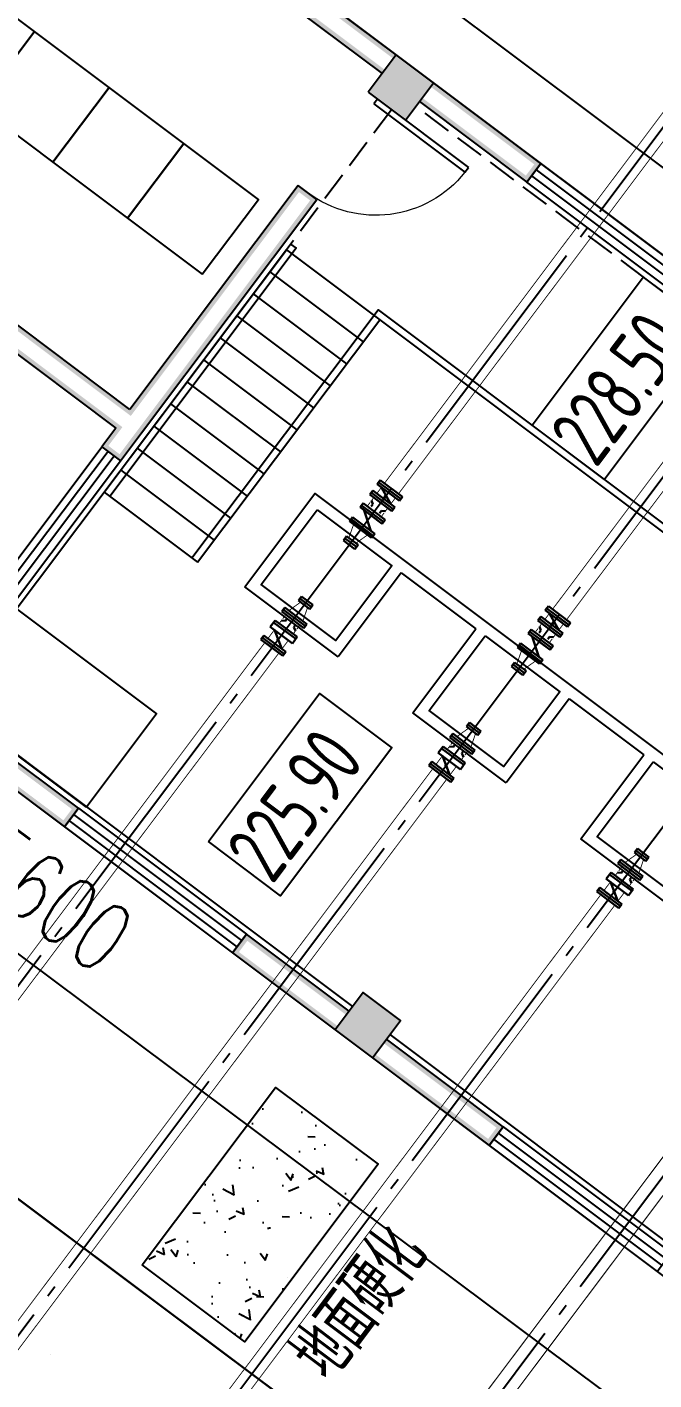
# Model space of a CAD drawing. Header units: millimetres. Extents: x -725 to 2274960, y -506 to 2980382.
# Drawn here: x 560461.42 to 560466.79, y 2885568.65 to 2885580.25 of the extents above; entities that cross this region are included whole.
import ezdxf

# ---------------------------------------------------------------- set-up
doc = ezdxf.new("R2010")
doc.units = ezdxf.units.MM
doc.header["$LTSCALE"] = 1000
for name, pattern in [('DASH', [0.35, 0.25, -0.1]), ('DOTE', [2.42, 2, -0.2, 0.02, -0.2]), ('X4', [1.6, 0, -1.6])]:
    doc.linetypes.add(name, pattern=pattern)
for name, color, linetype in [('assist', 8, 'Continuous'), ('COLUMN', 4, 'Continuous'), ('DMTZ', 8, 'Continuous'), ('DOOR_FIRE', 3, 'Continuous'), ('DOTE', 1, 'DOTE'), ('E_OTHER', 7, 'Continuous'), ('GROUND', 2, 'Continuous'), ('PUB_HATCH', 8, 'Continuous'), ('PUB_WALL', 9, 'Continuous'), ('STAIR', 2, 'Continuous'), ('TWT_DIM', 3, 'Continuous'), ('WALL', 4, 'Continuous'), ('WINDOW', 3, 'Continuous'), ('YHG_文字', 7, 'Continuous'), ('YHG_粗线', 6, 'Continuous'), ('YHJ_剖面_梁板', 4, 'Continuous'), ('YHJ_平面_砖墙', 4, 'Continuous'), ('ZBTZ', 8, 'Continuous')]:
    doc.layers.add(name, color=color, linetype=linetype)
doc.layers.add('管', color=1, linetype='Continuous', lineweight=30)
doc.styles.add('_TCH_DIM_T3', font='SIMPLEX', dxfattribs={"width": 0.705882, "bigfont": 'GBCBIG'})
doc.styles.add('TSSD_Rein', font='tssdeng.shx', dxfattribs={"width": 0.7, "bigfont": 'hztxt.shx'})
doc.dimstyles.new('_TWT_ARCH_M_M&&0', dxfattribs={"dimtxt": 0.595, "dimasz": 0.2, "dimexe": 0.5, "dimexo": 0.6, "dimgap": 0.2525, "dimtad": 1, "dimdec": 0, "dimlfac": 1000, "dimzin": 0, "dimdsep": 46, "dimtxsty": '_TCH_DIM_T3', "dimblk": 'ARCHTICK', "dimcen": 0.09, "dimclrt": 7, "dimazin": 2, "dimtfac": 1, "dimtdec": 0, "dimtix": 1, "dimtmove": 2, "dimatfit": 3, "dimfxl": 75, "dimtolj": 1, "dimtzin": 0, "dimarcsym": 0})

# ---------------------------------------------------------------- blocks, each defined once
blk = doc.blocks.new('gc123')
at = {"flags": 128}
for points in [[(0, 1, 0.3, 0.1, 0.588194), (-1, 1, 0.05, 0.1, 0)], [(1, 2, 0.1, 0.3, 0.253002), (0, 1, 0.15, 0.15, 0)]]:
    blk.add_lwpolyline(points, format="xyseb", dxfattribs=at)
at = {"linetype": 'Continuous', "const_width": 0.3}
blk.add_lwpolyline([(0, 0), (0, 0)], dxfattribs=at)
at = {"linetype": 'Continuous', "const_width": 0.3, "flags": 128}
blk.add_lwpolyline([(0, 1), (0, 0)], dxfattribs=at)
blk = doc.blocks.new('_FZH')
blk.add_lwpolyline([(-0.5, -0.5), (0.5, -0.5), (0.5, 0.5), (-0.5, 0.5)], close=True)
at = {"layer": 'PUB_HATCH'}
blk.add_solid([(-0.5, -0.5), (0.5, -0.5), (-0.5, 0.5), (0.5, 0.5)], dxfattribs=at)
blk = doc.blocks.new('$WINLIB2D$00000001')
at = {"color": 0}
for points in [[(-0.5, 0.5), (-0.5, -0.5)], [(-0.5, 0.5), (0.5, 0.5)], [(0.5, -0.5), (0.5, 0.5)], [(0.5, 0.1667), (-0.5, 0.1667)], [(0.5, -0.1667), (-0.5, -0.1667)], [(-0.5, -0.5), (0.5, -0.5)]]:
    blk.add_lwpolyline(points, dxfattribs=at)
blk = doc.blocks.new('$DorLib2D$00000001')
for p, q in [((0.45, 0.975), (0.5, 0.975)), ((0.45, 0), (0.45, 0.975)), ((0.5, 0), (0.5, 0.975)), ((0.5, 0), (0.45, 0))]:
    blk.add_line(p, q)
at = {"lineweight": 13}
blk.add_arc((0.475, 0), 0.975, 91.4693, 180, dxfattribs=at)
blk = doc.blocks.new('4a56ds456da')
at = {"layer": 'PUB_WALL'}
for points in [[(495047, 17383), (495047, 17423), (493897, 17423), (493937, 17383)], [(495447, 17423), (495047, 17423), (495087, 17383), (495407, 17383)], [(495047, 17423), (495047, 17023), (495087, 17063), (495087, 17383)], [(495447, 17023), (495447, 17423), (495407, 17383), (495407, 17063)], [(495447, 17423), (495447, 17383), (496557, 17383), (496597, 17423)], [(496597, 17223), (496597, 17423), (496557, 17383), (496557, 17263)], [(495047, 17223), (495047, 17263), (493937, 17263), (493897, 17223)], [(495447, 17263), (495447, 17223), (496597, 17223), (496557, 17263)], [(495047, 17023), (495447, 17023), (495407, 17063), (495087, 17063)], [(495247, 16023), (495047, 16023), (495087, 15983), (495207, 15983)], [(495047, 16023), (495047, 13623), (495087, 13583), (495087, 15983)], [(495247, 13523), (495247, 16023), (495207, 15983), (495207, 13523)], [(495047, 13623), (490347, 13623), (490387, 13583), (495087, 13583)], [(490347, 13423), (495047, 13423), (495087, 13463), (490387, 13463)], [(495047, 13423), (495047, 13223), (495087, 13263), (495087, 13463)], [(495247, 13223), (495247, 13523), (495207, 13523), (495207, 13263)], [(495047, 13223), (495247, 13223), (495207, 13263), (495087, 13263)], [(500047, 10823), (499647, 10823), (499687, 10783), (500007, 10783)], [(499647, 10823), (499647, 10423), (499687, 10463), (499687, 10783)], [(500047, 10423), (500047, 10823), (500007, 10783), (500007, 10463)], [(495447, 10623), (495447, 10583), (496707, 10583), (496747, 10623)], [(496747, 10423), (496747, 10623), (496707, 10583), (496707, 10463)], [(499647, 10583), (499647, 10623), (498547, 10623), (498587, 10583)], [(498547, 10623), (498547, 10423), (498587, 10463), (498587, 10583)], [(500047, 10623), (500047, 10583), (501257, 10583), (501297, 10623)], [(501297, 10423), (501297, 10623), (501257, 10583), (501257, 10463)], [(495447, 10463), (495447, 10423), (496747, 10423), (496707, 10463)], [(499647, 10423), (499647, 10463), (498587, 10463), (498547, 10423)], [(499647, 10423), (500047, 10423), (500007, 10463), (499687, 10463)], [(500047, 10463), (500047, 10423), (501297, 10423), (501257, 10463)]]:
    blk.add_hatch(color=256, dxfattribs=at).paths.add_polyline_path(points)
at = {"layer": '管'}
h = blk.add_hatch(color=8, dxfattribs=at)
h.paths.add_polyline_path([(497247, 14336), (497247, 14351, -0.414214), (497261, 14336, -0.114201), (497260, 14329)])
h.paths.add_polyline_path([(497233, 14342, -0.286462), (497247, 14351), (497247, 14336)])
h.paths.add_polyline_path([(497232, 14336, -0.114201), (497233, 14342), (497247, 14336), (497247, 14321, -0.414214)])
for points in [[(497247, 14321), (497247, 14336), (497260, 14329, -0.286462)], [(499047, 14321), (499047, 14336), (499060, 14329, -0.286462)], [(497247, 12823), (497247, 12808), (497233, 12815, -0.286462)], [(499047, 12823), (499047, 12808), (499033, 12815, -0.286462)], [(500847, 12823), (500847, 12808), (500833, 12815, -0.286462)]]:
    blk.add_hatch(color=8, dxfattribs=at).paths.add_polyline_path(points)
h = blk.add_hatch(color=8, dxfattribs=at)
h.paths.add_polyline_path([(499047, 14336), (499047, 14351, -0.414214), (499061, 14336, -0.114201), (499060, 14329)])
h.paths.add_polyline_path([(499033, 14342, -0.286462), (499047, 14351), (499047, 14336)])
h.paths.add_polyline_path([(499032, 14336, -0.114201), (499033, 14342), (499047, 14336), (499047, 14321, -0.414214)])
h = blk.add_hatch(color=8, dxfattribs=at)
h.paths.add_polyline_path([(497247, 12808), (497247, 12793, -0.414214), (497232, 12808, -0.114201), (497233, 12815)])
h.paths.add_polyline_path([(497260, 12801, -0.286462), (497247, 12793), (497247, 12808)])
h.paths.add_polyline_path([(497261, 12808, -0.114201), (497260, 12801), (497247, 12808), (497247, 12823, -0.414214)])
h = blk.add_hatch(color=8, dxfattribs=at)
h.paths.add_polyline_path([(499047, 12808), (499047, 12793, -0.414214), (499032, 12808, -0.114201), (499033, 12815)])
h.paths.add_polyline_path([(499060, 12801, -0.286462), (499047, 12793), (499047, 12808)])
h.paths.add_polyline_path([(499061, 12808, -0.114201), (499060, 12801), (499047, 12808), (499047, 12823, -0.414214)])
h = blk.add_hatch(color=8, dxfattribs=at)
h.paths.add_polyline_path([(500847, 12808), (500847, 12793, -0.414214), (500832, 12808, -0.114201), (500833, 12815)])
h.paths.add_polyline_path([(500860, 12801, -0.286462), (500847, 12793), (500847, 12808)])
h.paths.add_polyline_path([(500861, 12808, -0.114201), (500860, 12801), (500847, 12808), (500847, 12823, -0.414214)])
at = {"color": 8}
for points in [[(492447, 14923), (492447, 15723), (491647, 15723), (491647, 14923)], [(493247, 14923), (493247, 15723), (492447, 15723), (492447, 14923)], [(494047, 14923), (494047, 15723), (493247, 15723), (493247, 14923)], [(494847, 14923), (494847, 15723), (494047, 15723), (494047, 14923)]]:
    blk.add_lwpolyline(points, close=True, dxfattribs=at)
at = {"layer": 'DOTE', "color": 8}
for p, q in [((497247, 17397), (497247, 19271)), ((497247, 4923), (497247, 17423)), ((499047, 4923), (499047, 17423)), ((500847, 4923), (500847, 16562)), ((502647, 4923), (502647, 15910))]:
    blk.add_line(p, q, dxfattribs=at)
at = {"layer": 'GROUND'}
for p, q in [((502047, 18023), (491647, 18023)), ((495047, 17423), (491647, 17423)), ((499647, 17423), (495447, 17423)), ((495447, 10423), (499647, 10423)), ((495447, 10423), (499647, 10423)), ((500047, 10423), (504247, 10423)), ((500047, 10423), (504247, 10423))]:
    blk.add_line(p, q, dxfattribs=at)
at = {"layer": 'STAIR'}
for p, q in [((495297, 12923), (495297, 15523)), ((495297, 15523), (496297, 15523)), ((496297, 12923), (496297, 15523)), ((495297, 15287), (496297, 15287)), ((495297, 15051), (496297, 15051)), ((495297, 14814), (496297, 14814)), ((495297, 14578), (496297, 14578)), ((495297, 14341), (496297, 14341)), ((495297, 14105), (496297, 14105)), ((495297, 13869), (496297, 13869)), ((495297, 13632), (496297, 13632)), ((495297, 13396), (496297, 13396)), ((495297, 13160), (496297, 13160)), ((495297, 12923), (496297, 12923))]:
    blk.add_line(p, q, dxfattribs=at)
at = {"layer": 'WALL'}
for p, q in [((495047, 17423), (493897, 17423)), ((496597, 17423), (495447, 17423)), ((496597, 17223), (496597, 17423)), ((493897, 17223), (495047, 17223)), ((495447, 17223), (496597, 17223)), ((495247, 16023), (495047, 16023)), ((495047, 16023), (495047, 13623)), ((495247, 13523), (495247, 16023)), ((495047, 13623), (490347, 13623)), ((495247, 13223), (495247, 13523)), ((490347, 13423), (495047, 13423)), ((495047, 13423), (495047, 13223)), ((495047, 13223), (495247, 13223)), ((496747, 10623), (495447, 10623)), ((496747, 10423), (496747, 10623)), ((499647, 10623), (498547, 10623)), ((498547, 10623), (498547, 10423)), ((501297, 10623), (500047, 10623)), ((501297, 10423), (501297, 10623)), ((495447, 10423), (496747, 10423)), ((498547, 10423), (499647, 10423)), ((500047, 10423), (501297, 10423))]:
    blk.add_line(p, q, dxfattribs=at)
at = {"layer": 'WALL', "linetype": 'DASH'}
for points in [[(499647, 17173), (495447, 17173)], [(495297, 17023), (495297, 15523)]]:
    blk.add_lwpolyline(points, dxfattribs=at)
at = {"layer": 'WALL'}
for points in [[(495297, 15523), (504397, 15523)], [(500347, 13997), (501347, 13997)], [(500347, 12997), (500347, 13897)], [(501347, 13897), (501347, 12997), (500347, 12997)], [(497747, 12997), (496747, 12997)], [(499547, 12997), (498547, 12997)], [(495447, 10673), (499647, 10673)], [(500047, 10673), (504247, 10673)]]:
    blk.add_lwpolyline(points, dxfattribs=at)
blk.add_lwpolyline([(496797, 10673), (495297, 10673), (495297, 11673), (496797, 11673)], close=True, dxfattribs=at)
at = {"layer": 'YHG_粗线'}
for points in [[(495297, 15583), (495357, 15583), (495357, 12923)], [(496237, 12923), (496237, 15583), (500872, 15583)]]:
    blk.add_lwpolyline(points, dxfattribs=at)
at = {"layer": 'YHJ_剖面_梁板'}
for points in [[(496747, 12997), (496747, 13997), (497747, 13997)], [(497747, 13997), (498547, 13997)], [(498547, 13997), (499547, 13997)], [(499547, 13997), (500347, 13997)], [(497747, 13897), (498547, 13897)], [(497747, 13897), (497747, 12997)], [(498547, 12997), (498547, 13897)], [(499547, 13897), (500347, 13897)], [(499547, 13897), (499547, 12997)]]:
    blk.add_lwpolyline(points, dxfattribs=at)
for points in [[(496847, 13897), (497647, 13897), (497647, 13097), (496847, 13097)], [(498647, 13897), (499447, 13897), (499447, 13097), (498647, 13097)], [(500447, 13897), (501247, 13897), (501247, 13097), (500447, 13097)]]:
    blk.add_lwpolyline(points, close=True, dxfattribs=at)
at = {"layer": 'YHJ_平面_砖墙'}
blk.add_line((495297, 15523), (495297, 10673), dxfattribs=at)
at = {"layer": '管', "color": 8}
for p, q in [((497128, 14425), (497365, 14425)), ((497128, 14425), (497128, 14382)), ((497128, 14425), (497365, 14425)), ((497128, 14403), (497365, 14403)), ((497128, 14403), (497365, 14403)), ((497365, 14425), (497365, 14382)), ((497365, 14425), (497365, 14382)), ((498928, 14425), (498928, 14382)), ((498928, 14425), (499165, 14425)), ((498928, 14403), (499165, 14403)), ((499165, 14425), (499165, 14382)), ((497128, 14382), (497365, 14382)), ((497128, 14382), (497365, 14382)), ((497128, 14316), (497128, 14273)), ((497128, 14316), (497365, 14316)), ((497128, 14294), (497365, 14294)), ((497128, 14273), (497365, 14273)), ((497322, 14316), (497172, 14382)), ((497322, 14316), (497172, 14382)), ((497365, 14316), (497365, 14273)), ((498928, 14382), (499165, 14382)), ((498928, 14316), (498928, 14273)), ((498928, 14316), (499165, 14316)), ((498928, 14294), (499165, 14294)), ((498928, 14273), (499165, 14273)), ((499122, 14316), (498972, 14382)), ((499165, 14316), (499165, 14273)), ((497128, 14178), (497128, 14135)), ((497128, 14178), (497365, 14178)), ((497128, 14156), (497365, 14156)), ((497201, 14222), (497172, 14241)), ((497201, 14197), (497201, 14222)), ((497292, 14222), (497322, 14241)), ((497292, 14197), (497292, 14222)), ((497365, 14178), (497365, 14135)), ((498928, 14178), (498928, 14135)), ((498928, 14178), (499165, 14178)), ((498928, 14156), (499165, 14156)), ((499001, 14222), (498972, 14241)), ((499001, 14197), (499001, 14222)), ((499092, 14222), (499122, 14241)), ((499092, 14197), (499092, 14222)), ((499165, 14178), (499165, 14135)), ((497128, 14135), (497365, 14135)), ((497322, 14029), (497172, 14135)), ((498928, 14135), (499165, 14135)), ((499122, 14029), (498972, 14135)), ((497128, 14029), (497128, 13985)), ((497128, 14029), (497365, 14029)), ((497128, 14007), (497365, 14007)), ((497128, 13985), (497365, 13985)), ((497365, 14029), (497365, 13985)), ((498928, 14029), (498928, 13985)), ((498928, 14029), (499165, 14029)), ((498928, 14007), (499165, 14007)), ((498928, 13985), (499165, 13985)), ((499165, 14029), (499165, 13985)), ((497185, 13867), (497185, 13823)), ((497185, 13867), (497308, 13867)), ((497185, 13845), (497308, 13845)), ((497185, 13823), (497308, 13823)), ((497308, 13867), (497308, 13823)), ((498985, 13867), (498985, 13823)), ((498985, 13867), (499108, 13867)), ((498985, 13845), (499108, 13845)), ((498985, 13823), (499108, 13823)), ((499108, 13867), (499108, 13823)), ((497185, 13179), (497185, 13223)), ((497308, 13223), (497185, 13223)), ((497308, 13201), (497185, 13201)), ((497308, 13179), (497185, 13179)), ((497308, 13179), (497308, 13223)), ((498985, 13179), (498985, 13223)), ((499108, 13223), (498985, 13223)), ((499108, 13201), (498985, 13201)), ((499108, 13179), (498985, 13179)), ((499108, 13179), (499108, 13223)), ((500785, 13179), (500785, 13223)), ((500908, 13223), (500785, 13223)), ((500908, 13201), (500785, 13201)), ((500908, 13179), (500785, 13179)), ((500908, 13179), (500908, 13223)), ((497128, 13018), (497128, 13061)), ((497365, 13061), (497128, 13061)), ((497365, 13040), (497128, 13040)), ((497365, 13018), (497128, 13018)), ((497201, 12998), (497201, 12974)), ((497292, 12998), (497292, 12974)), ((497365, 13018), (497365, 13061)), ((498928, 13018), (498928, 13061)), ((499165, 13061), (498928, 13061)), ((499165, 13040), (498928, 13040)), ((499165, 13018), (498928, 13018)), ((499001, 12998), (499001, 12974)), ((499092, 12998), (499092, 12974)), ((499165, 13018), (499165, 13061)), ((500728, 13018), (500728, 13061)), ((500965, 13061), (500728, 13061)), ((500965, 13040), (500728, 13040)), ((500965, 13018), (500728, 13018)), ((500801, 12998), (500801, 12974)), ((500892, 12998), (500892, 12974)), ((500965, 13018), (500965, 13061)), ((497128, 12854), (497128, 12923)), ((497365, 12923), (497128, 12923)), ((497365, 12902), (497128, 12902)), ((497201, 12974), (497172, 12955)), ((497292, 12974), (497322, 12955)), ((497365, 12854), (497365, 12923)), ((498928, 12854), (498928, 12923)), ((499165, 12923), (498928, 12923)), ((499165, 12902), (498928, 12902)), ((499001, 12974), (498972, 12955)), ((499092, 12974), (499122, 12955)), ((499165, 12854), (499165, 12923)), ((500728, 12854), (500728, 12923)), ((500965, 12923), (500728, 12923)), ((500965, 12902), (500728, 12902)), ((500801, 12974), (500772, 12955)), ((500892, 12974), (500922, 12955)), ((500965, 12854), (500965, 12923)), ((497365, 12854), (497128, 12854)), ((497128, 12719), (497128, 12762)), ((497365, 12762), (497128, 12762)), ((497172, 12854), (497322, 12762)), ((497365, 12719), (497365, 12762)), ((499165, 12854), (498928, 12854)), ((498928, 12719), (498928, 12762)), ((499165, 12762), (498928, 12762)), ((498972, 12854), (499122, 12762)), ((499165, 12719), (499165, 12762)), ((500965, 12854), (500728, 12854)), ((500728, 12719), (500728, 12762)), ((500965, 12762), (500728, 12762)), ((500772, 12854), (500922, 12762)), ((500965, 12719), (500965, 12762)), ((497365, 12740), (497128, 12740)), ((497365, 12719), (497128, 12719)), ((499165, 12740), (498928, 12740)), ((499165, 12719), (498928, 12719)), ((500965, 12740), (500728, 12740)), ((500965, 12719), (500728, 12719))]:
    blk.add_line(p, q, dxfattribs=at)
for points, const_width in [([(497172, 17397), (497172, 19271)], 7.5), ([(497322, 17397), (497322, 19271)], 7.5), ([(497172, 14425), (497172, 17423)], 7.5), ([(497322, 14425), (497322, 17423)], 7.5), ([(498972, 14425), (498972, 17423)], 7.5), ([(499122, 14425), (499122, 17423)], 7.5), ([(497172, 14316), (497172, 14382)], 7.5), ([(497322, 14316), (497322, 14382)], 7.5), ([(497322, 14316), (497322, 14382)], 7.5), ([(498972, 14316), (498972, 14382)], 7.5), ([(499122, 14316), (499122, 14382)], 7.5), ([(497172, 14241), (497172, 14273)], 7.5), ([(497322, 14241), (497322, 14273)], 7.5), ([(498972, 14241), (498972, 14273)], 7.5), ([(499122, 14241), (499122, 14273)], 7.5), ([(497172, 14178), (497172, 14222)], 7.5), ([(497322, 14178), (497322, 14222)], 7.5), ([(498972, 14178), (498972, 14222)], 7.5), ([(499122, 14178), (499122, 14222)], 7.5), ([(497209, 13867), (497172, 13985)], 7.5), ([(497284, 13867), (497322, 13985)], 7.5), ([(499009, 13867), (498972, 13985)], 7.5), ([(499084, 13867), (499122, 13985)], 7.5), ([(497209, 13179), (497172, 13061)], 7.5), ([(497284, 13179), (497322, 13061)], 7.5), ([(499009, 13179), (498972, 13061)], 7.5), ([(499084, 13179), (499122, 13061)], 7.5), ([(500809, 13179), (500772, 13061)], 7.5), ([(500884, 13179), (500922, 13061)], 7.5), ([(497172, 13018), (497172, 12974)], 7.5), ([(497322, 13018), (497322, 12974)], 7.5), ([(498972, 13018), (498972, 12974)], 7.5), ([(499122, 13018), (499122, 12974)], 7.5), ([(500772, 13018), (500772, 12974)], 7.5), ([(500922, 13018), (500922, 12974)], 7.5), ([(497172, 12955), (497172, 12923)], 7.5), ([(497322, 12955), (497322, 12923)], 7.5), ([(498972, 12955), (498972, 12923)], 7.5), ([(499122, 12955), (499122, 12923)], 7.5), ([(500772, 12955), (500772, 12923)], 7.5), ([(500922, 12955), (500922, 12923)], 7.5), ([(497172, 12854), (497172, 12762)], 7.5), ([(497322, 12854), (497322, 12762)], 7.5), ([(498972, 12854), (498972, 12762)], 7.5), ([(499122, 12854), (499122, 12762)], 7.5), ([(500772, 12854), (500772, 12762)], 7.5), ([(500922, 12854), (500922, 12762)], 7.5), ([(497172, 4923), (497172, 12719)], 7.5), ([(497322, 4923), (497322, 12719)], 7.5), ([(498972, 4923), (498972, 12719)], 7.5), ([(499122, 4923), (499122, 12719)], 7.5), ([(500772, 4923), (500772, 12719)], 7.5), ([(500922, 4923), (500922, 12719)], 7.5), ([(502546, 4923), (502549, 12552)], 10), ([(502747, 4923), (502747, 12552)], 10)]:
    blk.add_lwpolyline(points, dxfattribs=dict(at, const_width=const_width))
at = {"layer": 'COLUMN', "xscale": 400, "yscale": 400, "zscale": 400}
for p in [(495247, 17223), (499847, 10623)]:
    blk.add_blockref('_FZH', p, dxfattribs=at)
at = {"layer": 'DOOR_FIRE', "xscale": 1000, "yscale": -1000, "zscale": 200, "rotation": 90}
blk.add_blockref('$DorLib2D$00000001', (495147, 16523), dxfattribs=at)
at = {"layer": 'WINDOW', "zscale": 200}
for p, xscale, yscale, rotation in [((497497, 17323), 1800, 200, 180), ((495147, 12473), 1500, -200, 90)]:
    blk.add_blockref('$WINLIB2D$00000001', p, dxfattribs=dict(at, xscale=xscale, yscale=yscale, rotation=rotation))
at = {"layer": 'WINDOW', "xscale": 1800, "yscale": 200, "zscale": 200}
for p in [(497647, 10523), (502197, 10523)]:
    blk.add_blockref('$WINLIB2D$00000001', p, dxfattribs=at)
blk = doc.blocks.new('_ArchTick')
at = {"color": 0, "linetype": 'ByBlock', "const_width": 0.4}
blk.add_lwpolyline([(-0.5, -0.5), (0.5, 0.5)], dxfattribs=at)
blk = doc.blocks.new('*D291')
at = {"layer": 'Defpoints', "color": 0, "linetype": 'Continuous', "transparency": 16777216}
for p in [(560455.558, 2885577.986), (560468.055, 2885568.648), (560467.401, 2885567.773)]:
    blk.add_point(p, dxfattribs=at)
at = {"layer": 'TWT_DIM', "color": 0, "linetype": 'Continuous', "lineweight": -2, "transparency": 16777216}
for p, q in [((560455.199, 2885577.505), (560454.605, 2885576.71)), ((560454.904, 2885577.11), (560467.401, 2885567.773)), ((560467.696, 2885568.168), (560467.102, 2885567.372))]:
    blk.add_line(p, q, dxfattribs=at)
at = {"layer": 'TWT_DIM', "color": 0, "linetype": 'Continuous', "lineweight": -2, "transparency": 16777216, "xscale": 0.2, "yscale": 0.2, "zscale": 0.2}
for p, rotation in [((560454.904, 2885577.11), 143.2338537102137), ((560467.401, 2885567.773), 323.2338537102137)]:
    blk.add_blockref('_ArchTick', p, dxfattribs=dict(at, rotation=rotation))
at = {"layer": 'TWT_DIM', "color": 7, "linetype": 'Continuous', "transparency": 16777216, "insert": (560461.482, 2885572.882), "char_height": 0.595, "attachment_point": 5, "rotation": 323.2339, "style": '_TCH_DIM_T3'}
blk.add_mtext('\\A1;15600', dxfattribs=at)

msp = doc.modelspace()

# ---------------------------------------------------------------- hatches: boundary and pattern name
h = msp.add_hatch()
h.set_pattern_fill('混凝土', color=8, scale=0.1, angle=53.11)
h.set_pattern_definition([(156.219999999, (-7.67746, -11.95085), (-0.14009526506, 0.70623885244), [0.075, -0.825]), (101.22, (-7.67746, -11.95085), (-0.68349516331, -0.3433355506), [0.06, -0.66]), (206.6714, (-7.6891, -11.892), (-0.8235901387, 0.36290394092), [0.06374019, -0.701142112]), (152.4042, (-7.8695, -12.0067), (-0.13917775236, 1.07099465602), [0.1125, -1.2375]), (202.8556, (-7.8811, -11.9175), (-1.19642018822, 0.62536288086), [0.095610288, -1.051713]), (97.4042, (-7.8695, -12.0067), (-1.1964206768, 0.6253619468), [0.09, -0.99]), (127.219999999, (-7.8494, -11.8967), (0.21986131016, 0.68560995054), [0.075, -0.825]), (72.22, (-7.8494, -11.8967), (-0.76425071747, 0.03107699185), [0.06, -0.66]), (177.6714, (-7.8311, -11.8396), (-0.54438884413, 0.7166873609), [0.06374019, -0.701142112]), (143.719999999, (-7.67746, -11.95085), (-0.323039994402, -0.08131015937), [0, -0.652, 0, -0.67, 0, -0.6625]), (113.719999999, (-7.67746, -11.95085), (-0.452194882276, 0.142428818866), [0, -0.382, 0, -0.637, 0, -0.2525]), (73.719999999, (-7.61517, -12.16497), (-0.127453540095, 0.518874465278), [0, -0.25, 0, -0.78, 0, -1.035]), (63.719999999, (-7.58724, -12.261), (-0.25901965956, 0.532011213754), [0, -0.325, 0, -0.518, 0, -0.735])])
h.paths.add_polyline_path([(560462.4033, 2885569.635), (560463.5457, 2885571.157), (560464.4244, 2885570.4975), (560463.2821, 2885568.9755)])

# ---------------------------------------------------------------- linework, layer by layer
at = {"layer": 'assist', "linetype": 'Continuous', "const_width": 0.00000222, "flags": 128}
msp.add_lwpolyline([(560422.729, 2885618.7947), (560436.8254, 2885609.6889), (560458.8227, 2885595.594), (560477.608, 2885581.7345), (560486.6463, 2885574.9887), (560501.4833, 2885561.9574), (560509.7471, 2885554.6603), (560504.4053, 2885549.308), (560498.293, 2885554.0558), (560480.9079, 2885571.1457), (560459.6912, 2885584.8182), (560437.6658, 2885597.8396), (560419.2278, 2885613.3274)], close=True, dxfattribs=at)
msp.add_lwpolyline([(560422.729, 2885618.7947), (560436.8254, 2885609.6889), (560458.8227, 2885595.594), (560477.608, 2885581.7345), (560486.6463, 2885574.9887), (560501.4833, 2885561.9574), (560509.7471, 2885554.6603), (560504.4053, 2885549.308), (560498.293, 2885554.0558), (560480.9079, 2885571.1457), (560459.6912, 2885584.8182), (560437.6658, 2885597.8396), (560419.2278, 2885613.3274)], close=True, dxfattribs=at)
at = {"layer": 'assist', "color": 8, "linetype": 'Continuous', "const_width": 0.00000222, "flags": 128}
msp.add_lwpolyline([(560415.1388, 2885600.511), (560424.866, 2885594.6311), (560440.3629, 2885584.4867), (560451.8439, 2885575.9953), (560462.3093, 2885568.3624), (560470.6625, 2885560.9388), (560480.5006, 2885554.3019), (560491.987, 2885545.1086), (560499.8502, 2885539.157), (560495.8505, 2885536.545), (560481.5448, 2885548.3402), (560460.2217, 2885565.5946), (560442.9716, 2885578.6093), (560427.3952, 2885588.1665), (560413.7529, 2885596.1384)], close=True, dxfattribs=at)
msp.add_lwpolyline([(560415.1388, 2885600.511), (560424.866, 2885594.6311), (560440.3629, 2885584.4867), (560451.8439, 2885575.9953), (560462.3093, 2885568.3624), (560470.6625, 2885560.9388), (560480.5006, 2885554.3019), (560491.987, 2885545.1086), (560499.8502, 2885539.157), (560495.8505, 2885536.545), (560481.5448, 2885548.3402), (560460.2217, 2885565.5946), (560442.9716, 2885578.6093), (560427.3952, 2885588.1665), (560413.7529, 2885596.1384)], close=True, dxfattribs=at)
at = {"layer": 'DMTZ', "linetype": 'X4', "const_width": 0.00000222, "elevation": 222.9543}
msp.add_lwpolyline([(560419.2278, 2885613.3274), (560437.6658, 2885597.8396), (560459.6912, 2885584.8182), (560480.9079, 2885571.1457), (560498.293, 2885554.0558), (560504.4053, 2885549.308)], dxfattribs=at)
at = {"layer": 'DMTZ', "linetype": 'Continuous', "const_width": 0.00000222, "elevation": 220.0246}
msp.add_lwpolyline([(560415.1388, 2885600.511), (560424.866, 2885594.6311), (560440.3629, 2885584.4867), (560451.8439, 2885575.9953), (560462.3093, 2885568.3624), (560470.6625, 2885560.9388), (560480.5006, 2885554.3019), (560491.987, 2885545.1086), (560499.8502, 2885539.157)], dxfattribs=at)
msp.add_lwpolyline([(560415.1388, 2885600.511), (560424.866, 2885594.6311), (560440.3629, 2885584.4867), (560451.8439, 2885575.9953), (560462.3093, 2885568.3624), (560470.6625, 2885560.9388), (560480.5006, 2885554.3019), (560491.987, 2885545.1086), (560499.8502, 2885539.157)], dxfattribs=at)
at = {"layer": 'YHJ_剖面_梁板'}
for points in [[(560463.174, 2885590.1303), (560458.8215, 2885584.3321), (560452.9436, 2885576.4906), (560468.8792, 2885564.5492), (560469.2609, 2885567.7563), (560473.4633, 2885573.3545), (560476.6097, 2885580.0446), (560463.174, 2885590.1303)], [(560458.8215, 2885584.3321), (560472.2573, 2885574.2464)], [(560458.8215, 2885584.3321), (560472.2573, 2885574.2464)]]:
    msp.add_lwpolyline(points, dxfattribs=at)
at = {"layer": 'YHJ_剖面_梁板', "linetype": 'Continuous'}
for points in [[(560468.8805, 2885564.5482), (560468.8805, 2885564.5482), (560452.9436, 2885576.4906), (560454.6192, 2885578.7339)], [(560468.8805, 2885564.5482), (560467.5916, 2885560.8684), (560464.3081, 2885564.3232), (560464.7333, 2885564.8896), (560457.8555, 2885570.0525), (560457.4303, 2885569.4861), (560453.1962, 2885571.6745), (560452.9436, 2885576.4906), (560468.8805, 2885564.5482)]]:
    msp.add_lwpolyline(points, dxfattribs=at)
at = {"layer": 'YHJ_剖面_梁板', "color": 3}
for points in [[(560465.7449, 2885576.8343), (560466.6973, 2885578.1032), (560467.3165, 2885577.6384), (560466.3641, 2885576.3695)], [(560462.971, 2885573.2642), (560463.9234, 2885574.5331), (560464.5425, 2885574.0683), (560463.5902, 2885572.7995)]]:
    msp.add_lwpolyline(points, close=True, dxfattribs=at)
at = {"layer": 'YHJ_剖面_梁板'}
msp.add_lwpolyline([(560462.4033, 2885569.635), (560463.5457, 2885571.157), (560464.4244, 2885570.4975), (560463.2821, 2885568.9755)], close=True, dxfattribs=at)
msp.add_circle((589254.9496, 2837256.879), 143124.932, dxfattribs=at)

# ---------------------------------------------------------------- block references
at = {"layer": 'E_OTHER', "xscale": 0.001, "yscale": 0.001, "zscale": 0.001, "rotation": 323.1059028600247}
msp.add_blockref('4a56ds456da', (560058.208, 2885863.2707), dxfattribs=at)
at = {"layer": 'ZBTZ', "linetype": 'Continuous', "xscale": 0.0005, "yscale": 0.0005, "zscale": 0.001}
msp.add_blockref('gc123', (560462.0063, 2885570.0392, 441.407), dxfattribs=at)

# ---------------------------------------------------------------- texts
at = {"layer": 'YHG_文字', "style": 'TSSD_Rein', "width": 0.7}
msp.add_text('地面硬化', height=0.5, rotation=53.11, dxfattribs=at).set_placement((560464.042, 2885568.5979))
at = {"layer": 'YHJ_剖面_梁板', "color": 3, "style": 'TSSD_Rein', "width": 0.7}
for s, p in [('228.50', (560466.2937, 2885576.4581)), ('225.90', (560463.5198, 2885572.888))]:
    msp.add_text(s, height=0.525, rotation=53.11, dxfattribs=at).set_placement(p)

# ---------------------------------------------------------------- dimensions: what is measured, and where the dimension line sits
at = {"layer": 'TWT_DIM', "linetype": 'Continuous'}
dim = msp.add_aligned_dim(p1=(560455.558, 2885577.9856), p2=(560468.0549, 2885568.6482), distance=-1.0927, dimstyle='_TWT_ARCH_M_M&&0', dxfattribs=at)
dim.commit()
dim.dimension.update_dxf_attribs({"geometry": '*D291', "text_midpoint": (560461.4816, 2885572.8822)})

doc.saveas('drawing.dxf')
